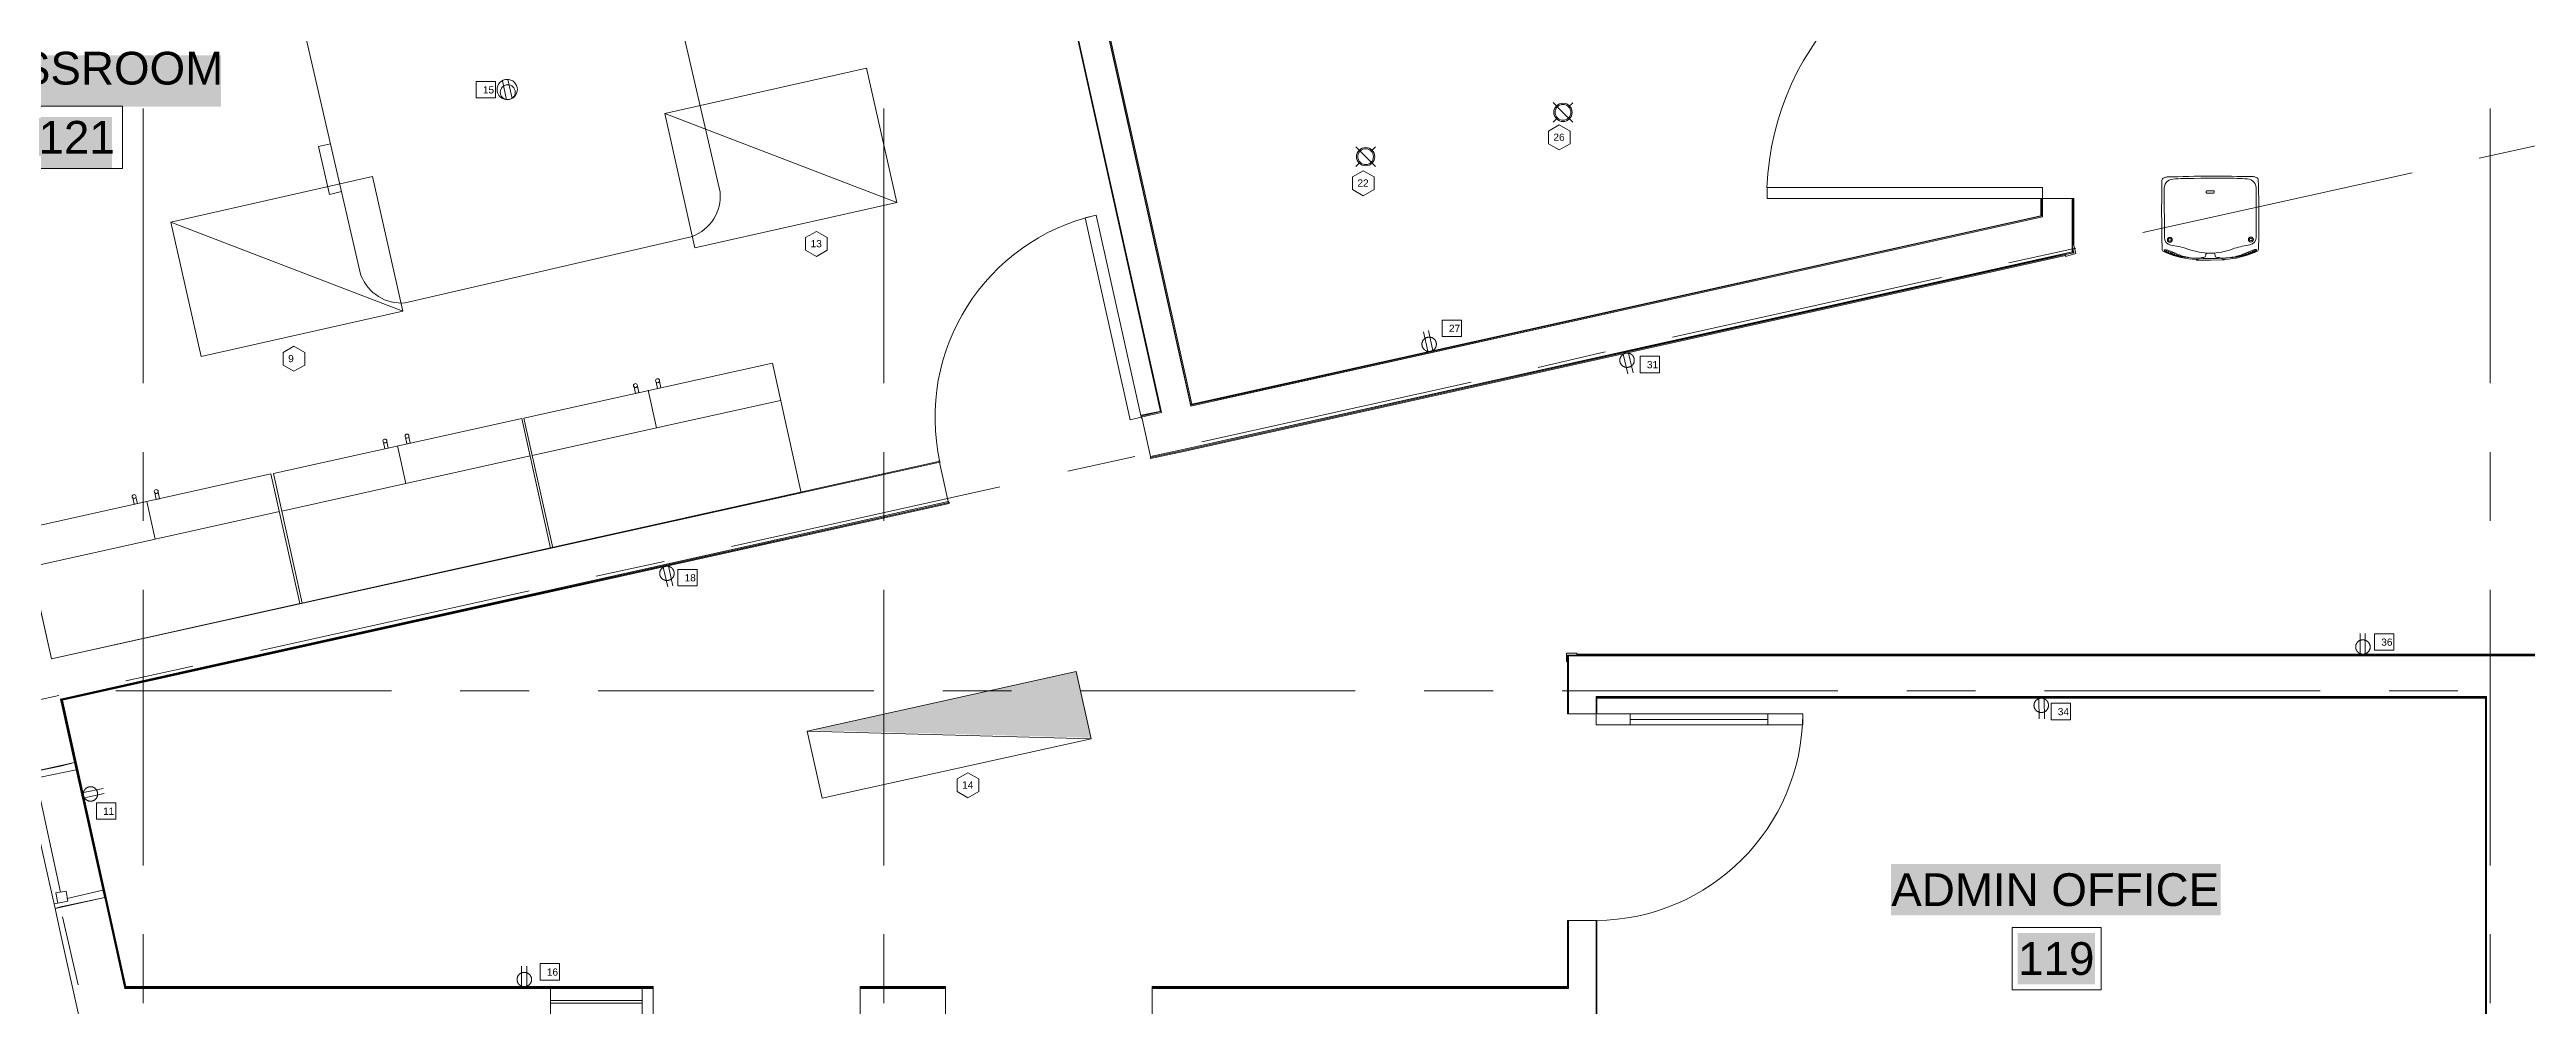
# Model space of a CAD drawing. Header units: inches. Extents: x 0.9 to 36.3, y 0.7 to 23.3.
# Drawn here: x 15.818 to 20.31, y 8.662 to 10.397 of the extents above; entities that cross this region are included whole.
import ezdxf

# ---------------------------------------------------------------- set-up
doc = ezdxf.new("R2010")
doc.units = ezdxf.units.IN
doc.layers.get('0').update_dxf_attribs({"color": 1})
for name, color, linetype, lineweight, true_color in [('Blocks', 7, 'Continuous', 5, 0x9a9c7f), ('Boarder for name', 7, 'Continuous', 5, 0x777777), ('Doors', 7, 'Continuous', 5, 0xf2db9c), ('Lights', 7, 'Continuous', 5, 0xff0a0a), ('Numbering Lights', 1, 'Continuous', 0, 0xff0000), ('PDF_Geometry', 7, 'Continuous', 9, 0x777777)]:
    doc.layers.add(name, color=color, linetype=linetype, lineweight=lineweight, true_color=true_color)
doc.layers.add('Numbering receptecles', color=170, linetype='Continuous', lineweight=0)
doc.layers.add('Receptacles', color=170, linetype='Continuous', lineweight=0)
doc.layers.add('PDF_Solid Fills', color=7, linetype='Continuous', true_color=0xffffff)
doc.layers.add('PDF_Text', color=7, linetype='Continuous')
doc.styles.add('PDF Arial', font='arial.ttf')
doc.styles.get("Standard").update_dxf_attribs({"font": 'arial.ttf'})

# ---------------------------------------------------------------- blocks, each defined once
blk = doc.blocks.new('Desk - 30 x 60 in.')
at = {"linetype": 'Continuous'}
for p, q in [((-26.999995, 0), (26.999995, 0)), ((-29.999995, -27), (-29.999995, -3)), ((29.999995, -3), (29.999995, -27)), ((26.999995, -30), (-26.999995, -30)), ((-20.000005, -30), (-20.000005, -31)), ((-16.000005, -31), (-16.000005, -30)), ((15.999995, -31), (15.999995, -30)), ((19.999995, -30), (19.999995, -31)), ((-20.000005, -31), (-16.000005, -31)), ((19.999995, -31), (15.999995, -31))]:
    blk.add_line(p, q, dxfattribs=at)
for centre, start, end in [((-26.499995, -3.5), 98.1301, 171.8699), ((26.499995, -3.5), 8.130102, 81.8699), ((-26.499995, -26.5), 188.1301, 261.8699), ((26.499995, -26.5), 278.1301, 351.8699)]:
    blk.add_arc(centre, 3.535534, start, end, dxfattribs=at)
blk = doc.blocks.new('Epson 5040ub_top_cad-block.com')
at = {"color": 0}
for points in [[(-74, -5), (-74, 0), (0, 0)], [(74, -5), (74, 0), (0, 0)], [(-231, -53), (-238, -47)], [(-220, -49), (-228, -43)], [(-208, -45), (-216, -38)], [(-199, -41), (-206, -35)], [(-188, -37), (-195, -31)], [(-177, -32), (-183, -28)], [(-168, -29), (-173, -25)], [(-157, -25), (-160, -22)], [(-148, -22), (-149, -20)], [(-138, -19), (-139, -19)], [(138, -19), (139, -19)], [(148, -22), (149, -20)], [(157, -25), (160, -22)], [(168, -29), (173, -25)], [(177, -32), (183, -28)], [(188, -37), (195, -31)], [(199, -41), (206, -35)], [(208, -45), (216, -38)], [(220, -49), (228, -43)], [(231, -53), (238, -47)], [(-19, -359), (0, -359)], [(-19, -371), (0, -371)], [(19, -359), (0, -359)], [(19, -371), (0, -371)], [(-49, -438), (49, -438)]]:
    blk.add_lwpolyline(points, dxfattribs=at)
for points in [[(0, -37), (-17, -37, -0.354906), (-24, -31, -0.016056), (-26, -22, 0.285232), (-31, -15, 0.084022), (-44, -13, -0.143766), (-49, -12, -0.072792), (-52, -10), (-60, -10, 0.320532), (-66, -5, 0.048215), (-97, -5, 0.096612), (-254, -49, 0.263617), (-258, -55, 0.012885), (-258, -427, -0.781265)], [(-60, -10), (-106, -13, 0.045223), (-106, -13, 0.07056), (-174, -31, -0.006437), (-228, -53, -0.072856), (-243, -56, -0.70445), (-246, -49, -0.081569), (-240, -45, -0.0531), (-170, -21, -0.048177), (-106, -13, -6.183682)], [(-247, -53, -0.112665), (-246, -52, -0.081569), (-240, -48, -0.0531), (-170, -24, -0.02751), (-134, -18, -0.02751)], [(-49, -438), (-87, -438, -0.020934), (-200, -434, -0.427836), (-246, -377), (-246, -121, -0.367703), (-212, -81, 0.026801), (-130, -63, 0.03082), (-130, -63, -0.081077), (-17, -37, -8.970593)], [(0, -37), (17, -37, 0.354906), (24, -31, 0.016056), (26, -22, -0.285232), (31, -15, -0.084022), (44, -13, 0.143766), (49, -12, 0.072792), (52, -10), (60, -10, -0.320532), (66, -5, -0.048215), (97, -5, -0.096612), (254, -49, -0.263617), (258, -55, -0.012885), (258, -427, 0.781265)], [(49, -438), (87, -438, 0.020934), (200, -434, 0.427836), (246, -377), (246, -121, 0.367703), (212, -81, -0.026801), (130, -63, -0.03082), (130, -63, 0.081077), (17, -37, 8.970593)], [(60, -10), (106, -13, -0.045223), (106, -13, -0.07056), (174, -31, 0.006437), (228, -53, 0.072856), (243, -56, 0.70445), (246, -49, 0.081569), (240, -45, 0.0531), (170, -21, 0.048177), (106, -13, 6.183682)], [(247, -53, 0.112665), (246, -52, 0.081569), (240, -48, 0.0531), (170, -24, 0.02751), (134, -18, 0.02751)], [(-258, -427, 0.30611), (-247, -442, 0.079705), (-230, -446, 0.003039), (0, -450, 73.76926)], [(258, -427, -0.30611), (247, -442, -0.079705), (230, -446, -0.003039), (0, -450, -73.76926)]]:
    blk.add_lwpolyline(points, format="xyb", dxfattribs=at)
for centre, radius in [((-217, -109), 13.3), ((-217, -109), 7.38), ((217, -109), 13.3), ((217, -109), 7.38)]:
    blk.add_circle(centre, radius, dxfattribs=at)
for centre, radius, start, end in [((0, -859), 851, 86.5169, 93.4831), ((-14, -365), 7.59, 127.7395, 232.2605), ((14, -365), 7.59, 307.7395, 52.2605)]:
    blk.add_arc(centre, radius, start, end, dxfattribs=at)

msp = doc.modelspace()

# ---------------------------------------------------------------- hatches: boundary and pattern name
at = {"layer": 'Lights', "linetype": 'ByBlock', "transparency": 33554559}
msp.add_hatch(color=256, dxfattribs=at).paths.add_polyline_path([(17.1984, 9.1615), (17.7064, 9.1479), (17.6797, 9.2682)])

# ---------------------------------------------------------------- linework, layer by layer
at = {"layer": 'Blocks', "linetype": 'ByBlock'}
for p, q in [((16.9033, 9.7783), (16.9185, 9.71)), ((16.9185, 9.71), (17.1437, 9.7599)), ((16.9185, 9.71), (16.6932, 9.66)), ((16.4489, 9.6775), (16.4641, 9.6091)), ((16.4641, 9.6091), (16.6893, 9.6591)), ((15.9941, 9.5765), (16.0093, 9.5082)), ((16.4641, 9.6091), (16.2388, 9.5591)), ((16.0093, 9.5082), (16.2345, 9.5582)), ((16.0093, 9.5082), (15.784, 9.4582))]:
    msp.add_line(p, q, dxfattribs=at)
for points in [[(17.1287, 9.8278), (16.6782, 9.7278), (16.7304, 9.4925), (17.1809, 9.5925)], [(16.6742, 9.7272), (16.2237, 9.6272), (16.2759, 9.392), (16.7264, 9.4919)], [(16.2193, 9.6265), (15.7688, 9.5266), (15.821, 9.2913), (16.2715, 9.3912)]]:
    msp.add_lwpolyline(points, close=True, dxfattribs=at)
for points in [[(16.9179, 9.7933), (16.9205, 9.7816), (16.9265, 9.7829), (16.9239, 9.7946)], [(16.8778, 9.7844), (16.8804, 9.7727), (16.8864, 9.774), (16.8838, 9.7857)], [(16.4233, 9.6838), (16.4259, 9.6721), (16.4319, 9.6734), (16.4293, 9.6851)], [(16.4634, 9.6927), (16.466, 9.681), (16.472, 9.6823), (16.4694, 9.694)], [(15.9685, 9.5831), (15.9711, 9.5714), (15.9771, 9.5728), (15.9745, 9.5845)], [(16.0085, 9.592), (16.0111, 9.5803), (16.0171, 9.5816), (16.0145, 9.5934)]]:
    msp.add_lwpolyline(points, dxfattribs=at)
for centre in [(16.9205, 9.7957), (16.8804, 9.7869), (16.4259, 9.6863), (16.466, 9.6952), (15.9711, 9.5856), (16.0111, 9.5945)]:
    msp.add_circle(centre, 0.00359, dxfattribs=at)
at = {"layer": 'Boarder for name', "linetype": 'ByBlock'}
for points in [[(15.787, 10.294), (15.9503, 10.294), (15.9503, 10.1806), (15.787, 10.1806)], [(19.3772, 8.8037), (19.5388, 8.8037), (19.5388, 8.6904), (19.3772, 8.6904)]]:
    msp.add_lwpolyline(points, close=True, dxfattribs=at)
at = {"layer": 'Doors', "linetype": 'ByBlock'}
for p, q in [((17.696, 10.0911), (17.7159, 10.0963)), ((17.7776, 9.7246), (17.696, 10.0911)), ((17.7159, 10.0963), (17.7976, 9.7296)), ((17.7976, 9.7296), (17.7776, 9.7246))]:
    msp.add_line(p, q, dxfattribs=at)
for points in [[(19.4325, 10.1463), (18.9326, 10.1463), (18.9326, 10.1263), (19.4325, 10.1263)], [(18.6226, 9.1713), (18.6842, 9.1713), (18.6842, 9.1913), (18.6226, 9.1913)], [(18.9976, 9.1713), (18.9342, 9.1713), (18.9342, 9.1913), (18.9976, 9.1913)]]:
    msp.add_lwpolyline(points, close=True, dxfattribs=at)
for points in [[(18.6842, 9.1913), (18.9342, 9.1913)], [(18.9342, 9.1813), (18.6842, 9.1813)], [(18.6842, 9.1713), (18.9342, 9.1713)]]:
    msp.add_lwpolyline(points, dxfattribs=at)
for centre, radius, start, end in [((19.4312, 10.1272), 0.499, 89.8467, 177.815), ((17.7999, 9.7295), 0.3762, 102.8969, 192.5197), ((18.6198, 9.1941), 0.3778, 270.4236, 359.5764)]:
    msp.add_arc(centre, radius, start, end, dxfattribs=at)
at = {"layer": 'Lights', "linetype": 'ByBlock', "ltscale": 0.001}
for p, q in [((18.5449, 10.3002), (18.5625, 10.2825)), ((18.5727, 10.2926), (18.5802, 10.3001)), ((18.5448, 10.2648), (18.5524, 10.2724)), ((18.5625, 10.2825), (18.5802, 10.2647)), ((18.187, 10.2199), (18.2046, 10.2022)), ((18.2046, 10.2022), (18.2223, 10.1844)), ((18.2148, 10.2123), (18.2224, 10.2198)), ((18.1869, 10.1845), (18.1945, 10.1921))]:
    msp.add_line(p, q, dxfattribs=at)
at = {"layer": 'Lights', "linetype": 'ByBlock'}
for points in [[(17.3541, 10.1191), (16.9882, 10.0367), (16.9334, 10.2806), (17.3541, 10.1191), (17.2992, 10.363), (16.9334, 10.2806)], [(16.4585, 9.9221), (16.0926, 9.8397), (16.0377, 10.0836), (16.4585, 9.9221), (16.4036, 10.1659), (16.0377, 10.0836)], [(17.7068, 9.1462), (17.2187, 9.038), (17.1916, 9.16), (17.7068, 9.1462), (17.6797, 9.2682), (17.1916, 9.16)]]:
    msp.add_lwpolyline(points, dxfattribs=at)
msp.add_lwpolyline([(17.7068, 9.1462), (17.6797, 9.2682), (17.1916, 9.16)], close=True, dxfattribs=at)
at = {"layer": 'Lights', "linetype": 'ByBlock', "ltscale": 0.001}
for centre, radius in [((18.5625, 10.2825), 0.0166), ((18.5625, 10.2825), 0.0143), ((18.2046, 10.2022), 0.0166), ((18.2046, 10.2022), 0.0143)]:
    msp.add_circle(centre, radius, dxfattribs=at)
at = {"layer": 'Numbering Lights', "linetype": 'ByBlock', "ltscale": 0.001}
for points in [[(18.5557, 10.2597), (18.5361, 10.2484), (18.5361, 10.2257), (18.5557, 10.2144), (18.5754, 10.2257), (18.5754, 10.2484)], [(18.2003, 10.1766), (18.1806, 10.1653), (18.1806, 10.1426), (18.2003, 10.1312), (18.2199, 10.1426), (18.2199, 10.1653)], [(17.2085, 10.0666), (17.1889, 10.0552), (17.1889, 10.0325), (17.2085, 10.0212), (17.2282, 10.0325), (17.2282, 10.0552)], [(16.261, 9.8581), (16.2414, 9.8468), (16.2414, 9.8241), (16.261, 9.8127), (16.2807, 9.8241), (16.2807, 9.8468)], [(17.4833, 9.0844), (17.4637, 9.0731), (17.4637, 9.0504), (17.4833, 9.0391), (17.503, 9.0504), (17.503, 9.0731)]]:
    msp.add_lwpolyline(points, close=True, dxfattribs=at)
at = {"layer": 'Numbering receptecles', "linetype": 'ByBlock', "ltscale": 0.001}
for points in [[(16.5915, 10.3385), (16.6265, 10.3385), (16.6265, 10.3087), (16.5915, 10.3087)], [(18.3436, 9.9058), (18.3786, 9.9058), (18.3786, 9.876), (18.3436, 9.876)], [(18.7026, 9.8401), (18.7376, 9.8401), (18.7376, 9.8102), (18.7026, 9.8102)], [(16.9574, 9.4534), (16.9924, 9.4534), (16.9924, 9.4236), (16.9574, 9.4236)], [(20.0345, 9.3366), (20.0695, 9.3366), (20.0695, 9.3068), (20.0345, 9.3068)], [(19.4479, 9.2105), (19.4829, 9.2105), (19.4829, 9.1806), (19.4479, 9.1806)], [(15.9027, 9.0298), (15.9377, 9.0298), (15.9377, 8.9999), (15.9027, 8.9999)], [(16.7075, 8.7381), (16.7425, 8.7381), (16.7425, 8.7082), (16.7075, 8.7082)]]:
    msp.add_lwpolyline(points, close=True, dxfattribs=at)
at = {"layer": 'PDF_Geometry', "linetype": 'ByBlock'}
for p, q in [((15.821, 9.2913), (17.4326, 9.6496)), ((17.4326, 9.6479), (15.821, 9.2913)), ((17.431, 9.6513), (17.431, 9.6496)), ((17.431, 9.6496), (17.4326, 9.6496)), ((17.4326, 9.6496), (17.4326, 9.6479))]:
    msp.add_line(p, q, dxfattribs=at)
for points in [[(17.3076, 12.3528), (17.8876, 9.7496), (19.4325, 10.0929), (19.4325, 10.1263), (19.4859, 10.1263), (19.4859, 10.1013), (19.4859, 10.0296), (19.4325, 10.0163), (17.8759, 9.6713), (17.8143, 9.6579), (17.7993, 9.7263), (17.7976, 9.7296), (17.8343, 9.7379), (17.2543, 12.3462)], [(17.8326, 9.7396), (17.2543, 12.3445)], [(17.8876, 9.7496), (17.3076, 12.3528)], [(17.3093, 12.3528), (17.8876, 9.7513), (17.3093, 12.3528)], [(17.311, 12.3512), (17.8893, 9.7529), (19.4292, 10.0946), (19.4309, 10.0946), (19.4292, 10.0946), (19.4292, 10.1263), (19.4309, 10.1263), (19.4325, 10.1263)], [(15.9877, 9.7913), (15.9877, 10.2896)], [(17.331, 9.7913), (17.331, 10.2896)], [(20.2442, 9.7913), (20.2442, 10.2896)], [(20.2242, 10.1996), (20.3458, 10.2263)], [(19.6142, 10.0646), (20.1025, 10.1729)], [(19.4875, 10.0279), (17.8776, 9.6696), (17.8143, 9.6563), (17.8143, 9.6579), (17.8759, 9.6713), (19.4859, 10.0296), (19.4859, 10.1263), (19.4875, 10.1263), (19.4875, 10.0413), (19.4875, 10.1263), (19.4892, 10.1263), (19.4892, 10.0413), (19.4925, 10.0263), (19.4742, 10.0213), (19.4742, 10.0229), (17.8776, 9.6679), (17.8143, 9.6546), (17.8143, 9.6563), (17.8776, 9.6696), (19.4742, 10.0246)], [(19.4309, 10.1263), (19.4309, 10.0946), (19.4309, 10.1263)], [(19.4309, 10.0946), (19.4309, 10.1263)], [(17.7976, 9.7313), (17.7976, 9.7329), (17.8309, 9.7396), (17.8326, 9.7396), (17.7976, 9.7313), (17.7976, 9.7296), (17.7776, 9.7246), (17.6959, 10.0913), (17.7159, 10.0963), (17.7976, 9.7296)], [(17.8876, 9.7513), (19.4309, 10.0946), (17.8876, 9.7513)], [(19.4325, 10.0929), (17.9326, 9.7596)], [(19.3709, 10.0096), (19.4925, 10.0363)], [(19.4875, 10.0346), (19.4875, 10.0279), (19.4875, 10.0346)], [(18.7609, 9.8746), (19.2492, 9.9829)], [(18.5176, 9.8196), (18.6392, 9.8479)], [(17.9076, 9.6846), (18.3959, 9.7929)], [(17.7976, 9.7313), (17.8326, 9.7396), (17.7976, 9.7313)], [(15.9877, 9.5413), (15.9877, 9.6663)], [(17.331, 9.5413), (17.331, 9.6663)], [(20.2442, 9.5413), (20.2442, 9.6663)], [(17.6643, 9.6313), (17.7859, 9.6579)], [(15.8377, 9.218), (17.4476, 9.5763), (17.4493, 9.5746), (15.8394, 9.218), (15.956, 8.693)], [(15.9177, 8.8563), (15.8377, 9.218), (15.8377, 9.2163), (17.4493, 9.5746), (17.4493, 9.5729), (15.841, 9.2163), (15.956, 8.6963), (16.9126, 8.6963), (16.9126, 8.6946), (16.9126, 8.693), (15.9544, 8.693), (15.9544, 8.6946), (16.9126, 8.6946), (15.956, 8.6946), (15.8394, 9.218)], [(17.0543, 9.4946), (17.541, 9.6029)], [(16.8093, 9.4413), (16.9326, 9.4679)], [(15.9877, 8.9163), (15.9877, 9.4163)], [(16.201, 9.3063), (16.6877, 9.4146)], [(17.331, 8.9163), (17.331, 9.4163)], [(20.2442, 8.9163), (20.2442, 9.4163)], [(18.5709, 9.298), (18.5709, 9.1913), (18.5726, 9.1913), (18.5726, 9.2963), (20.3075, 9.2963), (20.7492, 9.2963), (20.7492, 9.298), (20.7492, 9.2996), (20.3075, 9.2996), (18.5876, 9.2996), (18.5876, 9.3013), (18.5692, 9.3013), (18.5692, 9.2863), (18.5709, 9.2863), (18.5692, 9.2863), (18.5692, 9.3013), (18.5876, 9.3013), (18.5876, 9.298), (18.5709, 9.298), (18.5709, 9.2863), (18.5709, 9.1913), (18.5709, 9.2196)], [(15.821, 9.2913), (15.821, 9.2913)], [(15.821, 9.2913), (15.821, 9.2913)], [(15.8227, 9.2913), (15.8227, 9.2913)], [(15.956, 9.2513), (16.0777, 9.278)], [(18.5726, 9.298), (20.3075, 9.298), (18.5876, 9.298)], [(20.3142, 6.0998), (20.0359, 6.0998), (20.0359, 6.1931), (20.2375, 6.1931), (20.2375, 7.6647), (19.0326, 7.6647), (19.0326, 7.7147), (20.2375, 7.7147), (20.2375, 9.223), (18.6226, 9.223), (18.6226, 9.1913), (18.5726, 9.1913), (18.5726, 9.2663), (18.5726, 9.2963), (18.6226, 9.2963), (20.3075, 9.2963), (20.7492, 9.2963), (20.7492, 9.2663), (20.7492, 9.223), (20.5625, 9.223)], [(20.3075, 9.298), (20.7492, 9.298), (20.3075, 9.298)], [(15.346, 9.1163), (15.8344, 9.2246)], [(15.9377, 9.233), (16.4377, 9.233)], [(16.5627, 9.233), (16.6877, 9.233)], [(16.8126, 9.233), (17.3126, 9.233)], [(17.4376, 9.233), (17.5626, 9.233)], [(17.6876, 9.233), (18.1859, 9.233)], [(18.3109, 9.233), (18.4359, 9.233)], [(18.5609, 9.233), (19.0609, 9.233)], [(20.2142, 9.223), (18.6226, 9.223)], [(18.6242, 9.1913), (18.6242, 9.2213), (18.6242, 9.1913), (18.6226, 9.1913), (18.6226, 9.2196)], [(20.2375, 7.7147), (20.2375, 9.223), (20.2375, 7.7164), (20.2342, 7.7164), (20.2375, 7.7164), (20.2358, 7.7164), (20.2358, 7.718), (20.2358, 9.2196), (18.6242, 9.2196), (18.6242, 9.2213), (20.2375, 9.2213), (18.6242, 9.2213), (18.6242, 9.2196), (18.6242, 9.1913), (18.6242, 9.2213)], [(19.1859, 9.233), (19.3109, 9.233)], [(19.4359, 9.233), (19.9359, 9.233)], [(20.0609, 9.233), (20.1858, 9.233)], [(20.2375, 9.2213), (20.2375, 7.7164), (20.2358, 7.7164), (20.2358, 7.718), (20.2342, 7.718)], [(18.5709, 9.1913), (18.5709, 9.1913)], [(18.6242, 9.1913), (18.6242, 9.1913)], [(15.7727, 9.083), (15.7744, 9.0746), (15.801, 9.0813), (15.801, 9.0763), (15.866, 9.0896), (15.8627, 9.103)], [(15.8377, 8.868), (15.796, 9.0613)], [(15.8277, 8.838), (15.826, 8.8463), (15.851, 8.8513), (15.8494, 8.8563), (15.9144, 8.8713), (15.9177, 8.858)], [(16.2443, 8.0247), (16.1027, 8.0247), (15.966, 8.6446), (16.726, 8.6446), (16.726, 8.693), (15.9544, 8.693), (15.9177, 8.858), (15.8377, 8.8413), (15.8277, 8.838), (15.8377, 8.793), (16.0293, 7.9313), (16.0843, 7.6814), (16.1793, 7.7014), (16.1277, 7.9313), (16.2793, 7.9313)], [(15.8694, 8.6996), (15.841, 8.823)], [(18.5726, 8.693), (17.8176, 8.693), (17.8176, 8.6946), (17.8176, 8.6963), (18.5709, 8.6963), (18.5709, 8.6946), (18.5709, 8.6963), (18.5709, 8.8163), (18.5726, 8.8163), (18.5726, 8.7346)], [(18.6226, 7.7147), (18.6226, 8.668), (18.6226, 8.8163), (18.5726, 8.8163), (18.5726, 8.693), (17.8176, 8.693), (17.8176, 8.6446)], [(18.5709, 8.8163), (18.5709, 8.8163)], [(18.5709, 8.6946), (18.5709, 8.8163), (18.5709, 8.6946)], [(18.6242, 7.7164), (18.6242, 8.668), (18.6242, 7.718), (18.6576, 7.718), (18.6576, 7.7164), (18.6576, 7.7147), (18.6226, 7.7147), (18.6226, 8.668), (18.6226, 8.8163), (18.6242, 8.8163), (18.6242, 8.668), (18.6242, 8.8163), (18.6242, 8.668), (18.6242, 7.7147)], [(18.6242, 8.8163), (18.6242, 8.8163)], [(15.9877, 8.6663), (15.9877, 8.7913)], [(17.331, 8.6663), (17.331, 8.7913)], [(20.2442, 8.6663), (20.2442, 8.7913)], [(16.726, 8.693), (16.726, 8.6713), (16.8926, 8.6713), (16.8926, 8.693)], [(16.8543, 8.0247), (17.3193, 8.0247), (17.3193, 8.6446), (17.2876, 8.6446), (17.2876, 8.693), (17.4426, 8.693), (17.4426, 8.6446), (17.4126, 8.6446), (17.4126, 8.0247), (17.4126, 7.683), (17.3193, 7.683), (17.3193, 7.9313), (16.841, 7.9313), (16.841, 8.0247)], [(17.2876, 8.6946), (17.4426, 8.6946), (17.2876, 8.6946)], [(17.8176, 8.6946), (18.5709, 8.6946), (17.8176, 8.6946)], [(16.8926, 8.6446), (16.8926, 8.6663), (16.726, 8.6663), (16.726, 8.6446)]]:
    msp.add_lwpolyline(points, dxfattribs=at)
for points in [[(17.4326, 9.6446), (17.4476, 9.5763), (16.0527, 9.2663), (15.8377, 9.218), (15.8627, 9.103), (15.8377, 9.0963), (15.7727, 9.083), (15.1311, 11.9678), (15.2227, 11.9878), (15.741, 12.1045), (15.761, 12.0145), (15.2427, 11.8978), (15.821, 9.2913), (17.4326, 9.6479)], [(19.4859, 10.0413), (19.4892, 10.0279), (19.4742, 10.0246), (19.4742, 10.0213), (19.4925, 10.0263), (19.4892, 10.0413)], [(19.4892, 10.0296), (19.4892, 10.0279)], [(17.8893, 9.7529), (17.8876, 9.7513)], [(15.9177, 8.858), (15.8277, 8.838), (15.7727, 9.083), (15.8627, 9.103)], [(15.8294, 8.8663), (15.8477, 8.8696), (15.851, 8.8513), (15.8327, 8.848)], [(16.8926, 8.6713), (16.8926, 8.6663), (16.726, 8.6663), (16.726, 8.6713)], [(16.8926, 8.693), (16.9126, 8.693), (16.9126, 8.6446), (16.8926, 8.6446)], [(17.4426, 8.6946), (17.4426, 8.693), (17.2876, 8.693), (17.2876, 8.6946), (17.2876, 8.6963), (17.4426, 8.6963)]]:
    msp.add_lwpolyline(points, close=True, dxfattribs=at)
at = {"layer": 'PDF_Solid Fills', "linetype": 'ByBlock', "transparency": 33554559}
for points in [[(15.5988, 10.2927), (16.1288, 10.2927), (15.5988, 10.386), (16.1288, 10.386)], [(15.7909, 10.1806), (15.9309, 10.1806), (15.7909, 10.274), (15.9309, 10.274)], [(19.1572, 8.8254), (19.7555, 8.8254), (19.1572, 8.9187), (19.7555, 8.9187)], [(19.3872, 8.7004), (19.5272, 8.7004), (19.3872, 8.7937), (19.5272, 8.7937)]]:
    msp.add_solid(points, dxfattribs=at)
at = {"layer": 'Receptacles', "linetype": 'ByBlock'}
msp.add_lwpolyline([(16.6438, 10.3419, 0.414894), (16.6298, 10.32, 0.414894), (16.6517, 10.306, 0.414894), (16.6657, 10.3279, 0.414894)], format="xyb", close=True, dxfattribs=at)
for points in [[(16.6467, 10.3053), (16.639, 10.34)], [(16.6566, 10.3075), (16.6489, 10.3422)], [(18.3094, 9.8845), (18.3172, 9.849)], [(18.3188, 9.8865), (18.3267, 9.8507)], [(18.6802, 9.8081), (18.6719, 9.8437)], [(18.6896, 9.8102), (18.6814, 9.8456)], [(16.9388, 9.4214), (16.9305, 9.4571)], [(16.9482, 9.4236), (16.94, 9.459)], [(20.0081, 9.337), (20.0081, 9.3007)], [(20.0177, 9.337), (20.0177, 9.3004)], [(19.426, 9.1822), (19.4256, 9.2188)], [(19.4356, 9.1823), (19.4352, 9.2186)], [(15.9148, 9.0561), (15.8792, 9.0486)], [(15.9168, 9.0467), (15.8809, 9.0391)], [(16.6734, 8.7337), (16.6734, 8.6974)], [(16.6831, 8.7337), (16.6831, 8.6971)]]:
    msp.add_lwpolyline(points, dxfattribs=at)
msp.add_lwpolyline([(16.6354, 10.3164, 0.417898), (16.6517, 10.306, 0.407143), (16.6621, 10.3223)], format="xyb", dxfattribs=at)
for points in [[(16.6354, 10.3164), (16.6338, 10.3236), (16.6383, 10.3306), (16.6459, 10.3323)], [(16.6459, 10.3323), (16.6531, 10.3339), (16.6605, 10.3296), (16.6621, 10.3223)]]:
    msp.add_open_spline(points, degree=3, dxfattribs=at)
for points in [[(18.3225, 9.8491), (18.3191, 9.8483), (18.3156, 9.8489), (18.3127, 9.8508), (18.3098, 9.8527), (18.3078, 9.8555), (18.3071, 9.8589), (18.3055, 9.8662), (18.3097, 9.8728), (18.3169, 9.8744), (18.3242, 9.8759), (18.3311, 9.8718), (18.3327, 9.8646), (18.3342, 9.8577), (18.3297, 9.8506), (18.3225, 9.8491)], [(18.6761, 9.8455), (18.6795, 9.8463), (18.6829, 9.8457), (18.6859, 9.8439), (18.6888, 9.842), (18.6909, 9.8392), (18.6916, 9.8358), (18.6933, 9.8286), (18.6891, 9.8219), (18.6819, 9.8202), (18.6747, 9.8186), (18.6677, 9.8226), (18.666, 9.8299), (18.6644, 9.8367), (18.6689, 9.8438), (18.6761, 9.8455)], [(16.9347, 9.4588), (16.9381, 9.4596), (16.9415, 9.4591), (16.9445, 9.4572), (16.9474, 9.4554), (16.9494, 9.4525), (16.9502, 9.4491), (16.9519, 9.4419), (16.9477, 9.4353), (16.9405, 9.4336), (16.9333, 9.4319), (16.9263, 9.436), (16.9246, 9.4432), (16.923, 9.45), (16.9275, 9.4571), (16.9347, 9.4588)], [(20.0133, 9.2996), (20.0098, 9.2996), (20.0065, 9.3009), (20.0041, 9.3034), (20.0016, 9.3059), (20.0003, 9.3091), (20.0003, 9.3126), (20.0003, 9.32), (20.0059, 9.3255), (20.0133, 9.3255), (20.0207, 9.3255), (20.0266, 9.32), (20.0266, 9.3126), (20.0266, 9.3055), (20.0207, 9.2996), (20.0133, 9.2996)], [(19.43, 9.2196), (19.4335, 9.2197), (19.4368, 9.2184), (19.4393, 9.2159), (19.4418, 9.2135), (19.4431, 9.2103), (19.4431, 9.2068), (19.4432, 9.1994), (19.4377, 9.1938), (19.4303, 9.1937), (19.4229, 9.1937), (19.4169, 9.1991), (19.4168, 9.2065), (19.4168, 9.2136), (19.4226, 9.2196), (19.43, 9.2196)], [(15.8793, 9.0433), (15.8785, 9.0467), (15.8792, 9.0502), (15.8811, 9.0531), (15.883, 9.056), (15.8859, 9.058), (15.8893, 9.0587), (15.8965, 9.0602), (15.9031, 9.0559), (15.9046, 9.0487), (15.9062, 9.0414), (15.9019, 9.0345), (15.8947, 9.033), (15.8878, 9.0315), (15.8808, 9.0361), (15.8793, 9.0433)], [(16.6786, 8.6963), (16.6751, 8.6963), (16.6719, 8.6976), (16.6694, 8.7001), (16.667, 8.7025), (16.6656, 8.7058), (16.6657, 8.7093), (16.6657, 8.7167), (16.6712, 8.7222), (16.6786, 8.7222), (16.686, 8.7222), (16.6919, 8.7167), (16.6919, 8.7093), (16.6919, 8.7022), (16.686, 8.6963), (16.6786, 8.6963)]]:
    msp.add_rational_spline(points, [1, 0.948448710105, 0.948448710105, 1, 0.948448710105, 0.948448710105, 1, 1, 1, 1, 1, 1, 1, 1, 1, 1], degree=3, knots=[0, 0, 0, 0, 0.79168, 0.79168, 0.79168, 1.583359, 1.583359, 1.583359, 2.583359, 2.583359, 2.583359, 3.583359, 3.583359, 3.583359, 4.583359, 4.583359, 4.583359, 4.583359], dxfattribs=at)

# ---------------------------------------------------------------- block references
at = {"layer": 'Blocks', "linetype": 'ByBlock'}
for name, p, xscale, yscale, zscale, rotation in [('Desk - 30 x 60 in.', (16.8981, 10.7238), 0.02228400084495367, 0.02228400084495367, 0.02228400084495367, 283.0397335814351), ('Epson 5040ub_top_cad-block.com', (19.7368, 10.0146), 0.0003386368815212315, 0.0003386368815212315, 0.0003386368815212315, 180.1884731752201)]:
    msp.add_blockref(name, p, dxfattribs=dict(at, xscale=xscale, yscale=yscale, zscale=zscale, rotation=rotation))

# ---------------------------------------------------------------- texts
at = {"layer": 'Numbering Lights', "linetype": 'ByBlock', "ltscale": 0.001}
for s, height, p in [('26', 0.01309, (18.5452, 10.2309)), ('22', 0.01309, (18.1898, 10.1478)), ('13', 0.01309, (17.198, 10.0378)), ('9', 0.0131, (16.2505, 9.8293)), ('14', 0.01309, (17.4728, 9.0556))]:
    msp.add_text(s, height=height, dxfattribs=at).set_placement(p)
at = {"layer": 'Numbering receptecles', "linetype": 'ByBlock', "ltscale": 0.001}
for s, p in [('15', (16.6036, 10.3168)), ('27', (18.3558, 9.8841)), ('31', (18.7147, 9.8183)), ('18', (16.9695, 9.4316)), ('36', (20.0467, 9.3148)), ('34', (19.46, 9.1887)), ('11', (15.9148, 9.008)), ('16', (16.7196, 8.7163))]:
    msp.add_text(s, height=0.01309, dxfattribs=at).set_placement(p)
at = {"layer": 'PDF_Text', "linetype": 'ByBlock', "attachment_point": 4, "style": 'PDF Arial'}
for s, insert, char_height in [('CLASSROOM', (15.6026, 10.3623), 0.05939), ('121', (15.7976, 10.2373), 0.05939), ('ADMIN OFFICE', (19.158, 8.8719), 0.059386), ('119', (19.388, 8.7469), 0.05939)]:
    msp.add_mtext(s, dxfattribs=dict(at, insert=insert, char_height=char_height))

doc.saveas('drawing.dxf')
